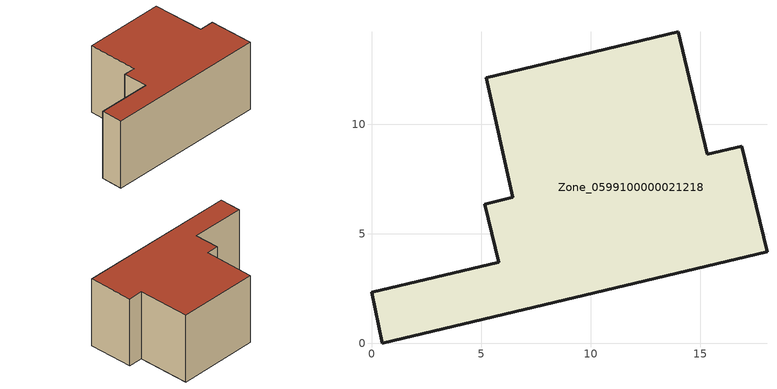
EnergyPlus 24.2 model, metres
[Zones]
Zone_0599100000021218
 floor ground (C_G): 5.17,6.35 6.45,6.68 5.24,12.12 14,14.22 15.33,8.62 16.9,8.99 18.05,4.17 0.5,0 0,2.33 5.8,3.69 z0
 wall outside (C_F): 0.5,0 18.05,4.17 16.9,8.99 15.33,8.62 14,14.22 5.24,12.12 6.45,6.68 5.17,6.35 5.8,3.69 0,2.33 0.5,0 z0:7.65
 roof outside (C_R): 5.24,12.12 6.45,6.68 5.17,6.35 5.8,3.69 0,2.33 0.5,0 18.05,4.17 16.9,8.99 15.33,8.62 14,14.22 z7.65
[BUILDING]
Pand.0599100000021218: North Axis=0; Terrain=City; Loads Convergence Tolerance Value=0.04; Temperature Convergence Tolerance Value=0.4; Solar Distribution=FullExterior; Maximum Number of Warmup Days=25; Minimum Number of Warmup Days=1
[Site:Location]
Rotterdam.The.Hague.AP_ZH_NLD Design_Conditions: Latitude=51.96; Longitude=4.45; Time Zone=1; Elevation=-4.5
[SITE:GROUNDTEMPERATURE:BUILDINGSURFACE]
18, 18, 18, 18, 18, 18, 18, 18, 18, 18, 18, 18
[MATERIAL] Thermal Absorptance=0.9; Solar Absorptance=0.7; Visible Absorptance=0.7
Name | Roughness | Thickness | Conductivity | Density | Specific Heat
G.TC.1946 | MediumSmooth | 0.15 | 1 | 540 | 1210
F.TC.1946 | Rough | 0.3 | 0.857143 | 1920 | 840
R.TC.1946 | MediumRough | 0.2 | 0.909091 | 1500 | 1000
[CONSTRUCTION]
C_G: G.TC.1946
C_F: F.TC.1946
C_R: R.TC.1946
[ZONE]
Zone_0599100000021218: Type=1; Multiplier=1; Ceiling Height=Autocalculate; Volume=Autocalculate; Floor Area=autocalculate; Part of Total Floor Area=Yes
[ZONEINFILTRATION:DESIGNFLOWRATE]
Infil_Zone_0599100000021218: Zone or ZoneList or Space or SpaceList=Zone_0599100000021218; Schedule=AlwaysOn; Design Flow Rate Calculation Method=Flow/Area; Flow Rate per Floor Area=0.003; Constant Term Coefficient=1; Temperature Term Coefficient=0; Velocity Term Coefficient=0; Velocity Squared Term Coefficient=0
[HVACTEMPLATE:ZONE:IDEALLOADSAIRSYSTEM]
Zone_0599100000021218: Maximum Heating Supply Air Temperature=50; Minimum Cooling Supply Air Temperature=13; Maximum Heating Supply Air Humidity Ratio=0.0156; Minimum Cooling Supply Air Humidity Ratio=0.0077; Heating Limit=NoLimit; Cooling Limit=NoLimit; Dehumidification Control Type=ConstantSensibleHeatRatio; Cooling Sensible Heat Ratio=0.7; Dehumidification Setpoint=60; Humidification Control Type=None; Humidification Setpoint=30; Outdoor Air Method=None; Outdoor Air Flow Rate per Person=0.00944; Outdoor Air Flow Rate per Zone Floor Area=0; Outdoor Air Flow Rate per Zone=0; Demand Controlled Ventilation Type=None; Outdoor Air Economizer Type=NoEconomizer; Heat Recovery Type=None; Sensible Heat Recovery Effectiveness=0.7; Latent Heat Recovery Effectiveness=0.65
[ZONECONTROL:THERMOSTAT]
ThermostatControl_Zone_0599100000021218: Zone or ZoneList=Zone_0599100000021218; Control Type Schedule=DualSetpointControlType; Control 1=Thermostat_Zone_0599100000021218; Temperature Difference Between Cutout And Setpoint=0
[THERMOSTATSETPOINT:DUALSETPOINT]
Thermostat_Zone_0599100000021218: Heating Setpoint Temperature Schedule=HeatingSetpoint_Zone_0599100000021218; Cooling Setpoint Temperature Schedule=CoolingSetpoint_Zone_0599100000021218
[SCHEDULE:COMPACT]
HeatingSetpoint_Zone_0599100000021218: Through: 12/31, For: AllDays, Until: 24:00, 21
CoolingSetpoint_Zone_0599100000021218: Through: 12/31, For: AllDays, Until: 24:00, 24
DualSetpointControlType: Through: 12/31, For: AllDays, Until: 24:00, 4
AlwaysOn: Through: 12/31, For: AllDays, Until: 24:00, 1
